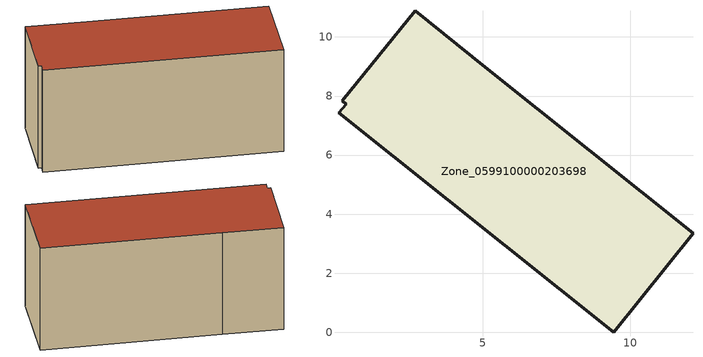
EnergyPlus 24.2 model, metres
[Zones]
Zone_0599100000203698
 floor ground (C_G): 5.09,8.97 12.12,3.36 9.44,0 0.12,7.43 0.38,7.73 0.25,7.83 2.73,10.89 z0.46
 wall outside (C_F): 0.12,7.43 9.44,0 12.12,3.36 5.09,8.97 2.73,10.89 0.25,7.83 0.38,7.73 0.12,7.43 z0.46:6.2
 roof outside (C_R): 0.38,7.73 0.12,7.43 9.44,0 12.12,3.36 5.09,8.97 2.73,10.89 0.25,7.83 z6.2
[BUILDING]
Pand.0599100000203698: North Axis=0; Terrain=City; Loads Convergence Tolerance Value=0.04; Temperature Convergence Tolerance Value=0.4; Solar Distribution=FullExterior; Maximum Number of Warmup Days=25; Minimum Number of Warmup Days=1
[Site:Location]
Rotterdam.The.Hague.AP_ZH_NLD Design_Conditions: Latitude=51.96; Longitude=4.45; Time Zone=1; Elevation=-4.5
[SITE:GROUNDTEMPERATURE:BUILDINGSURFACE]
18, 18, 18, 18, 18, 18, 18, 18, 18, 18, 18, 18
[MATERIAL] Thermal Absorptance=0.9; Solar Absorptance=0.7; Visible Absorptance=0.7
Name | Roughness | Thickness | Conductivity | Density | Specific Heat
G.TI.1946-1964 | MediumSmooth | 0.15 | 1 | 540 | 1210
F.TI.1946-1964 | Rough | 0.3 | 0.857143 | 1920 | 840
R.TI.1946-1964 | MediumRough | 0.2 | 0.277778 | 1500 | 1000
[CONSTRUCTION]
C_G: G.TI.1946-1964
C_F: F.TI.1946-1964
C_R: R.TI.1946-1964
[ZONE]
Zone_0599100000203698: Type=1; Multiplier=1; Ceiling Height=Autocalculate; Volume=Autocalculate; Floor Area=autocalculate; Part of Total Floor Area=Yes
[ZONEINFILTRATION:DESIGNFLOWRATE]
Infil_Zone_0599100000203698: Zone or ZoneList or Space or SpaceList=Zone_0599100000203698; Schedule=AlwaysOn; Design Flow Rate Calculation Method=Flow/Area; Flow Rate per Floor Area=0.003; Constant Term Coefficient=1; Temperature Term Coefficient=0; Velocity Term Coefficient=0; Velocity Squared Term Coefficient=0
[HVACTEMPLATE:ZONE:IDEALLOADSAIRSYSTEM]
Zone_0599100000203698: Maximum Heating Supply Air Temperature=50; Minimum Cooling Supply Air Temperature=13; Maximum Heating Supply Air Humidity Ratio=0.0156; Minimum Cooling Supply Air Humidity Ratio=0.0077; Heating Limit=NoLimit; Cooling Limit=NoLimit; Dehumidification Control Type=ConstantSensibleHeatRatio; Cooling Sensible Heat Ratio=0.7; Dehumidification Setpoint=60; Humidification Control Type=None; Humidification Setpoint=30; Outdoor Air Method=None; Outdoor Air Flow Rate per Person=0.00944; Outdoor Air Flow Rate per Zone Floor Area=0; Outdoor Air Flow Rate per Zone=0; Demand Controlled Ventilation Type=None; Outdoor Air Economizer Type=NoEconomizer; Heat Recovery Type=None; Sensible Heat Recovery Effectiveness=0.7; Latent Heat Recovery Effectiveness=0.65
[ZONECONTROL:THERMOSTAT]
ThermostatControl_Zone_0599100000203698: Zone or ZoneList=Zone_0599100000203698; Control Type Schedule=DualSetpointControlType; Control 1=Thermostat_Zone_0599100000203698; Temperature Difference Between Cutout And Setpoint=0
[THERMOSTATSETPOINT:DUALSETPOINT]
Thermostat_Zone_0599100000203698: Heating Setpoint Temperature Schedule=HeatingSetpoint_Zone_0599100000203698; Cooling Setpoint Temperature Schedule=CoolingSetpoint_Zone_0599100000203698
[SCHEDULE:COMPACT]
HeatingSetpoint_Zone_0599100000203698: Through: 12/31, For: AllDays, Until: 24:00, 21
CoolingSetpoint_Zone_0599100000203698: Through: 12/31, For: AllDays, Until: 24:00, 24
DualSetpointControlType: Through: 12/31, For: AllDays, Until: 24:00, 4
AlwaysOn: Through: 12/31, For: AllDays, Until: 24:00, 1
